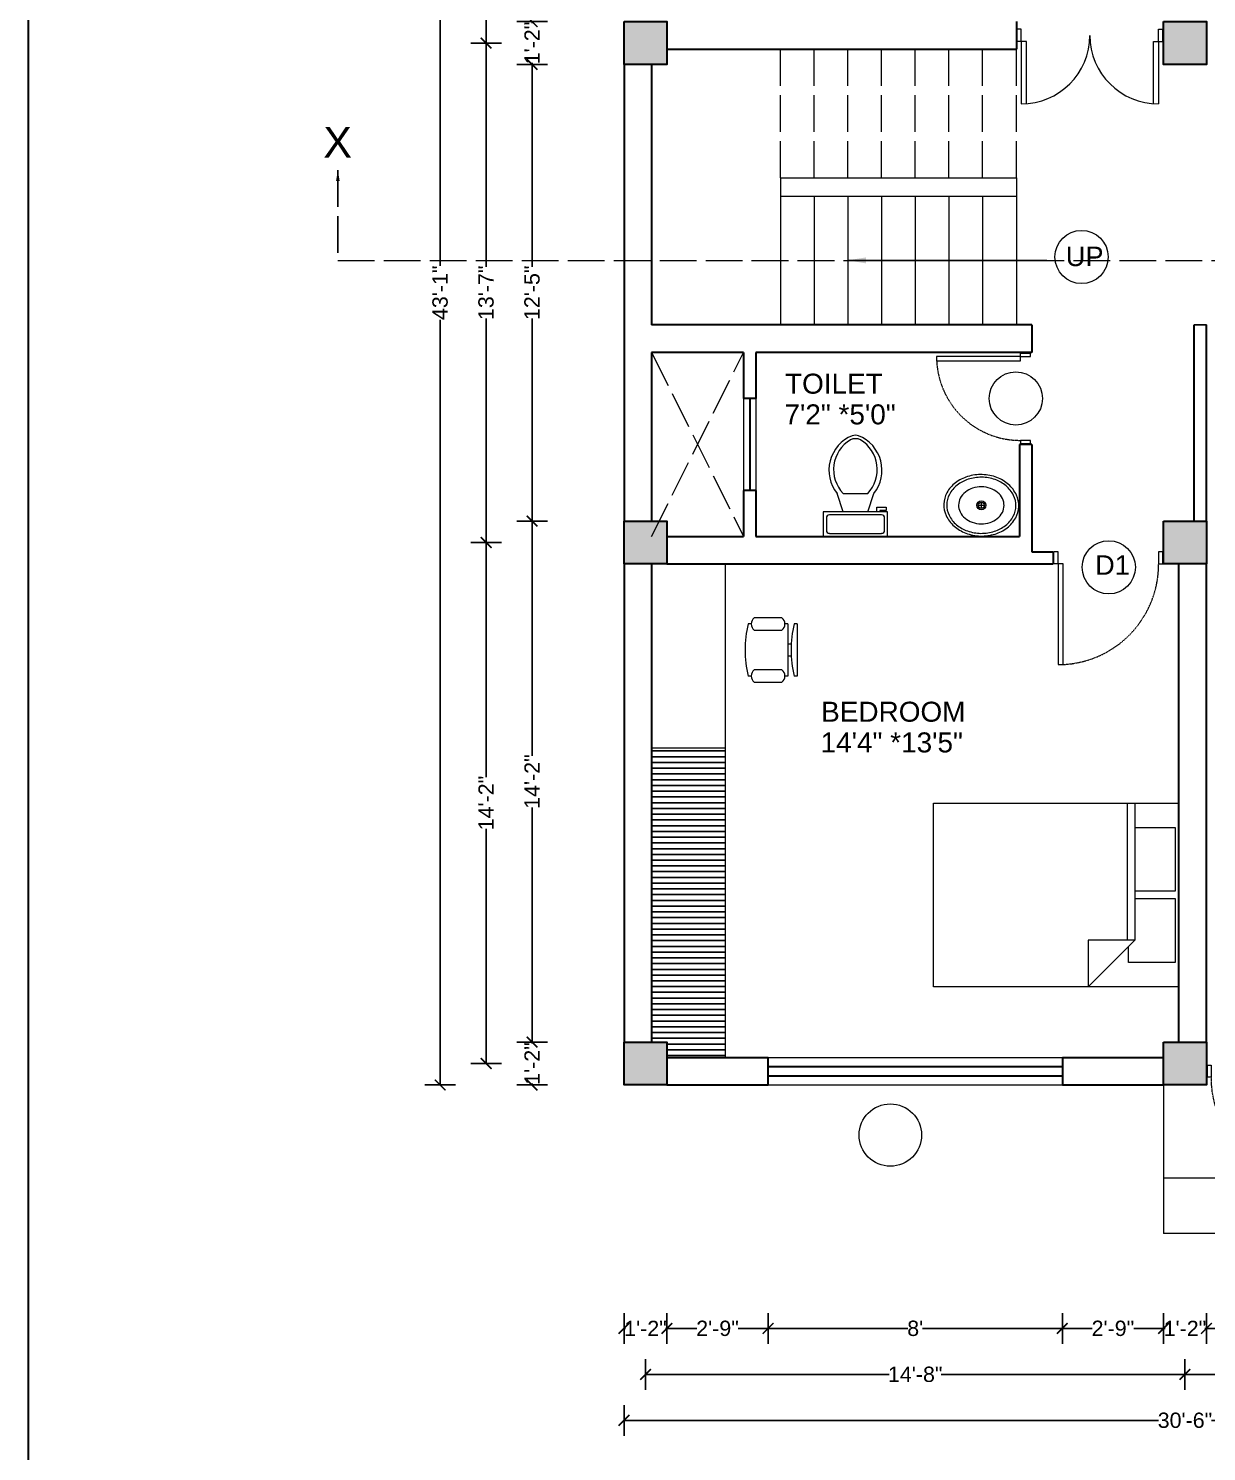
# Model space of a CAD drawing. Header units: inches. Extents: x 2970 to 17976, y 9207 to 14243.
# Drawn here: x 2970.2 to 3354.5, y 11975.7 to 12440.1 of the extents above; entities that cross this region are included whole.
import ezdxf

# ---------------------------------------------------------------- set-up
doc = ezdxf.new("R2010")
doc.units = ezdxf.units.IN
doc.header["$PDMODE"] = 34
doc.linetypes.add('ACAD_ISO02W100', pattern=[15, 12, -3])
doc.linetypes.add('HIDDEN4', pattern=[0.09375, 0.0625, -0.03125])
for name, color, linetype, lineweight in [('boundary line', 20, 'Continuous', 35), ('DIMENSION', 134, 'Continuous', 15), ('furniture', 11, 'Continuous', 13), ('hatch', 183, 'Continuous', 5), ('pillar', 40, 'Continuous', 30), ('section', 231, 'ACAD_ISO02W100', 15), ('stairs', 4, 'Continuous', 13), ('TEXT', 30, 'Continuous', 13), ('TOP', 62, 'Continuous', 9), ('wall', 60, 'Continuous', 30), ('window section', 185, 'Continuous', 30), ('window sill', 103, 'Continuous', 13)]:
    doc.layers.add(name, color=color, linetype=linetype, lineweight=lineweight)
doc.styles.get("Standard").update_dxf_attribs({"font": 'arial.ttf'})
doc.dimstyles.get("Standard").update_dxf_attribs({"dimtxt": 5, "dimasz": 3.5, "dimexe": 5, "dimexo": 3, "dimgap": 0.09, "dimtad": 0, "dimdec": 0, "dimzin": 0, "dimdsep": 46, "dimlunit": 4, "dimtxsty": 'Standard', "dimblk": 'ARCHTICK', "dimcen": 0.09, "dimadec": 0, "dimazin": 0, "dimtfac": 1, "dimtdec": 0, "dimtofl": 0, "dimtmove": 0, "dimatfit": 3, "dimfxl": 5, "dimfxlon": 1, "dimtolj": 1, "dimtzin": 0, "dimarcsym": 0})

# ---------------------------------------------------------------- blocks, each defined once
blk = doc.blocks.new('pillar')
h = blk.add_hatch(color=256)
h.dxf.hatch_style = 1
h.paths.add_polyline_path([(2623.04, 2262.43), (2637.04, 2262.43), (2637.04, 2276.43), (2623.04, 2276.43)])
blk.add_lwpolyline([(2623.04, 2276.43), (2637.04, 2276.43), (2637.04, 2262.43), (2623.04, 2262.43)], close=True)
blk = doc.blocks.new('Bed - Queen')
at = {"linetype": 'Continuous'}
for p, q in [((0, -80.00003), (0, 0)), ((0, 0), (59.99999, 0)), ((59.99999, 0), (59.99999, -80.00003)), ((7.99999, -1.2), (28.79998, -1.2)), ((7.99999, -14.4), (7.99999, -1.2)), ((28.79998, -1.2), (28.79998, -14.4)), ((31.19999, -1.2), (51.99999, -1.2)), ((31.19999, -14.4), (31.19999, -1.2)), ((51.99999, -1.2), (51.99999, -16.4)), ((0, -14.4), (44.8, -14.4)), ((44.8, -16.8), (0, -16.8)), ((59.99999, -29.6), (44.8, -14.4)), ((44.8, -14.4), (44.8, -29.6)), ((51.99999, -16.4), (46.79936, -16.4)), ((44.8, -29.6), (59.99999, -29.6)), ((59.99999, -80.00003), (0, -80.00003))]:
    blk.add_line(p, q, dxfattribs=at)
blk = doc.blocks.new('Chair - Desk')
at = {"linetype": 'Continuous'}
for p, q in [((-8.5, 0), (-8.5, -1)), ((-8.5, 0), (8.5, 0)), ((8.5, 0), (8.5, -1)), ((-8.5, -3), (-8.5, -4)), ((-8.5, -3), (8.5, -3)), ((-2, -3), (-2, -1.9355)), ((2, -1.9576), (2, -3)), ((8.5, -3), (8.5, -4)), ((-10.5, -5), (-10.5, -14)), ((-6.5, -14), (-6.5, -5)), ((6.5, -5), (6.5, -14)), ((10.5, -14), (10.5, -5)), ((-8.5, -15), (-8.5, -16)), ((8.5, -15), (8.5, -16))]:
    blk.add_line(p, q, dxfattribs=at)
for centre, radius, start, end in [((-8.5, -6.5), 2.5, 36.8699, 143.1301), ((0, 34.625), 36.625, 256.5803, 283.4197), ((8.5, -6.5), 2.5, 36.8699, 143.1301), ((-8.5, -12.5), 2.5, 216.8699, 323.1301), ((0, 19.625), 36.625, 256.5803, 283.4197), ((8.5, -12.5), 2.5, 216.8699, 323.1301)]:
    blk.add_arc(centre, radius, start, end, dxfattribs=at)
blk = doc.blocks.new('Sink - Oval top')
for p, q in [((-1, 0), (1, 0)), ((0, 1), (0, -1))]:
    blk.add_line(p, q)
at = {"linetype": 'Continuous'}
for points in [[(-12.23, 0.39, 0.117634), (-11.46, -3.36, 0.104469), (-8.88, -6.8, 0.090016), (-5.08, -9.07, 0.08192), (-0.32, -10.02, 0.08192), (4.49, -9.38, 0.090016), (8.42, -7.36, 0.104469), (11.22, -4.09, 0.117634), (12.23, -0.39, 0.117634), (11.46, 3.36, 0.104469), (8.88, 6.8, 0.090016), (5.08, 9.07, 0.08192), (0.32, 10.02, 0.08192), (-4.49, 9.38, 0.090016), (-8.42, 7.36, 0.104469), (-11.22, 4.09, 0.117634)], [(-11.29, 0.16, 0.118622), (-10.52, -3.25, 0.104678), (-8.07, -6.36, 0.089562), (-4.54, -8.37, 0.081185), (-0.13, -9.15, 0.081185), (4.3, -8.49, 0.089562), (7.89, -6.58, 0.104678), (10.42, -3.55, 0.118622), (11.29, -0.16, 0.118622), (10.52, 3.25, 0.104678), (8.07, 6.36, 0.089562), (4.54, 8.37, 0.081185), (0.13, 9.15, 0.081185), (-4.3, 8.49, 0.089562), (-7.89, 6.58, 0.104678), (-10.42, 3.55, 0.118622)], [(-7.42, 0.08, 0.118283), (-6.91, -2.17, 0.104607), (-5.29, -4.21, 0.089718), (-2.97, -5.53, 0.081436), (-0.07, -6.04, 0.081436), (2.84, -5.59, 0.089718), (5.2, -4.33, 0.104607), (6.86, -2.32, 0.118283), (7.42, -0.08, 0.118283), (6.91, 2.17, 0.104607), (5.29, 4.21, 0.089718), (2.97, 5.53, 0.081436), (0.07, 6.04, 0.081436), (-2.84, 5.59, 0.089718), (-5.2, 4.33, 0.104607), (-6.86, 2.32, 0.118283)]]:
    blk.add_lwpolyline(points, format="xyb", close=True, dxfattribs=at)
for radius in [1.5, 1]:
    blk.add_circle((0, 0), radius)
blk = doc.blocks.new('Toilet - top')
for p, q in [((9.5, -6), (9.5, -2)), ((-10, -8.5), (-8, -8.5)), ((-10, -9.5), (-10, -8.5)), ((-8, -8.5), (-8, -8)), ((-7, -8), (-7, -9.5)), ((-4, -8), (-6, -14)), ((4, -8), (6, -14)), ((-7, -9.5), (-10, -9.5)), ((4, -14), (-4, -14))]:
    blk.add_line(p, q)
blk.add_lwpolyline([(10.5, -8), (10.5, 0), (-10.5, 0), (-10.5, -8)], close=True)
for points in [[(-9.5, -2), (-9.5, -6)], [(8.5, -1), (-8.5, -1)], [(-8.5, -7), (8.5, -7)]]:
    blk.add_lwpolyline(points)
for centre, radius, start, end in [((-8.62, -1.88), 0.884, 81.8699, 188.1301), ((8.62, -1.88), 0.884, 351.8699, 98.1301), ((-8.62, -6.12), 0.884, 171.8699, 278.1301), ((8.62, -6.12), 0.884, 261.8699, 8.1301), ((3.52, -21.58), 12.17, 141.4691, 247.9714), ((4.2, -21.82), 11.33, 136.3677, 238.9468), ((-3.52, -21.58), 12.17, 292.0284, 38.5307), ((-4.2, -21.82), 11.33, 301.053, 43.6321), ((0, -27.88), 4, 245.7318, 294.2682), ((0, -29), 4, 254.8605, 285.1395)]:
    blk.add_arc(centre, radius, start, end)
blk = doc.blocks.new('A$C0CE462CD')
for p, q in [((860, 100), (860, 0)), ((860, 0), (894, 0))]:
    blk.add_line(p, q)
for points in [[(860, 100), (860, 920), (818, 920), (818, 100)], [(0, 10), (6, 10), (6, 90), (0, 90)], [(894, 10), (900, 10), (900, 90), (894, 90)]]:
    blk.add_lwpolyline(points, close=True)
for points in [[(6, 0), (40, 0), (40, 100), (6, 100)], [(6, 100), (6, 0)], [(860, 100), (894, 100), (894, 0)]]:
    blk.add_lwpolyline(points)
at = {"linetype": 'HIDDEN4'}
blk.add_arc((859, 102), 819, 92.8508, 180.1309, dxfattribs=at)
blk = doc.blocks.new('main door')
for p, q in [((3746.32, 1966.09), (3744.97, 1966.09)), ((3746.32, 1962.09), (3746.32, 1966.09)), ((3791.12, 1962.09), (3791.12, 1966.09)), ((3791.12, 1966.09), (3792.48, 1966.09))]:
    blk.add_line(p, q)
for points in [[(3744.97, 1965.69), (3744.72, 1965.69), (3744.72, 1962.49), (3744.97, 1962.49)], [(3792.48, 1965.69), (3792.72, 1965.69), (3792.72, 1962.49), (3792.48, 1962.49)]]:
    blk.add_lwpolyline(points, close=True)
for points in [[(3746.32, 1962.09), (3744.97, 1962.09), (3744.97, 1966.09)], [(3791.12, 1962.09), (3792.48, 1962.09), (3792.48, 1966.09)], [(3747.99, 1941.75), (3747.99, 1962.09), (3746.32, 1962.09), (3746.32, 1941.69)], [(3789.46, 1941.75), (3789.46, 1962.09), (3791.12, 1962.09), (3791.12, 1941.69)]]:
    blk.add_lwpolyline(points)
for centre, start, end in [((3746.32, 1964.09), 270, 360), ((3791.12, 1964.09), 180, 270)]:
    blk.add_arc(centre, 22.4, start, end)
blk = doc.blocks.new('_ArchTick')
at = {"color": 0, "linetype": 'ByBlock', "const_width": 0.15}
blk.add_lwpolyline([(-0.5, -0.5), (0.5, 0.5)], dxfattribs=at)
blk = doc.blocks.new('*D62')
at = {"layer": 'Defpoints', "color": 0, "transparency": 16777216}
for p in [(2578.8, 4782), (2548.8, 4768), (2578.8, 4768)]:
    blk.add_point(p, dxfattribs=at)
at = {"layer": 'DIMENSION', "color": 0, "lineweight": -2, "transparency": 16777216}
for p, q in [((2553.8, 4782), (2543.8, 4782)), ((2548.8, 4782), (2548.8, 4781.5)), ((2553.8, 4768), (2543.8, 4768)), ((2548.8, 4768), (2548.8, 4768.5))]:
    blk.add_line(p, q, dxfattribs=at)
at = {"layer": 'DIMENSION', "color": 0, "lineweight": -2, "transparency": 16777216, "xscale": 3.5, "yscale": 3.5, "zscale": 3.5}
for p, rotation in [((2548.8, 4782), 90), ((2548.8, 4768), 270)]:
    blk.add_blockref('_ArchTick', p, dxfattribs=dict(at, rotation=rotation))
at = {"layer": 'DIMENSION', "color": 0, "transparency": 16777216, "insert": (2548.8, 4775), "char_height": 5, "attachment_point": 5, "rotation": 90}
blk.add_mtext('\\A1;1\'-2"', dxfattribs=at)
blk = doc.blocks.new('*D63')
at = {"layer": 'Defpoints', "color": 0, "transparency": 16777216}
for p in [(2578.8, 4768), (2548.8, 4619), (2578.8, 4619)]:
    blk.add_point(p, dxfattribs=at)
at = {"layer": 'DIMENSION', "color": 0, "lineweight": -2, "transparency": 16777216}
for p, q in [((2553.8, 4768), (2543.8, 4768)), ((2548.8, 4768), (2548.8, 4701.94)), ((2548.8, 4619), (2548.8, 4685.06)), ((2553.8, 4619), (2543.8, 4619))]:
    blk.add_line(p, q, dxfattribs=at)
at = {"layer": 'DIMENSION', "color": 0, "lineweight": -2, "transparency": 16777216, "xscale": 3.5, "yscale": 3.5, "zscale": 3.5}
for p, rotation in [((2548.8, 4768), 90), ((2548.8, 4619), 270)]:
    blk.add_blockref('_ArchTick', p, dxfattribs=dict(at, rotation=rotation))
at = {"layer": 'DIMENSION', "color": 0, "transparency": 16777216, "insert": (2548.8, 4693.5), "char_height": 5, "attachment_point": 5, "rotation": 90}
blk.add_mtext('\\A1;12\'-5"', dxfattribs=at)
blk = doc.blocks.new('*D64')
at = {"layer": 'Defpoints', "color": 0, "transparency": 16777216}
for p in [(2578.8, 4619), (2548.8, 4449), (2578.8, 4449)]:
    blk.add_point(p, dxfattribs=at)
at = {"layer": 'DIMENSION', "color": 0, "lineweight": -2, "transparency": 16777216}
for p, q in [((2553.8, 4619), (2543.8, 4619)), ((2548.8, 4619), (2548.8, 4542.44)), ((2548.8, 4449), (2548.8, 4525.56)), ((2553.8, 4449), (2543.8, 4449))]:
    blk.add_line(p, q, dxfattribs=at)
at = {"layer": 'DIMENSION', "color": 0, "lineweight": -2, "transparency": 16777216, "xscale": 3.5, "yscale": 3.5, "zscale": 3.5}
for p, rotation in [((2548.8, 4619), 90), ((2548.8, 4449), 270)]:
    blk.add_blockref('_ArchTick', p, dxfattribs=dict(at, rotation=rotation))
at = {"layer": 'DIMENSION', "color": 0, "transparency": 16777216, "insert": (2548.8, 4534), "char_height": 5, "attachment_point": 5, "rotation": 90}
blk.add_mtext('\\A1;14\'-2"', dxfattribs=at)
blk = doc.blocks.new('*D65')
at = {"layer": 'Defpoints', "color": 0, "transparency": 16777216}
for p in [(2578.8, 4449), (2548.8, 4435), (2578.8, 4435)]:
    blk.add_point(p, dxfattribs=at)
at = {"layer": 'DIMENSION', "color": 0, "lineweight": -2, "transparency": 16777216}
for p, q in [((2553.8, 4449), (2543.8, 4449)), ((2548.8, 4449), (2548.8, 4448.5)), ((2553.8, 4435), (2543.8, 4435)), ((2548.8, 4435), (2548.8, 4435.5))]:
    blk.add_line(p, q, dxfattribs=at)
at = {"layer": 'DIMENSION', "color": 0, "lineweight": -2, "transparency": 16777216, "xscale": 3.5, "yscale": 3.5, "zscale": 3.5}
for p, rotation in [((2548.8, 4449), 90), ((2548.8, 4435), 270)]:
    blk.add_blockref('_ArchTick', p, dxfattribs=dict(at, rotation=rotation))
at = {"layer": 'DIMENSION', "color": 0, "transparency": 16777216, "insert": (2548.8, 4442), "char_height": 5, "attachment_point": 5, "rotation": 90}
blk.add_mtext('\\A1;1\'-2"', dxfattribs=at)
blk = doc.blocks.new('*D208')
at = {"layer": 'Defpoints', "color": 0, "transparency": 16777216}
for p in [(2578.8, 4405), (2592.8, 4405), (2592.8, 4355.56)]:
    blk.add_point(p, dxfattribs=at)
at = {"layer": 'DIMENSION', "color": 0, "lineweight": -2, "transparency": 16777216}
for p, q in [((2578.8, 4360.56), (2578.8, 4350.56)), ((2592.8, 4360.56), (2592.8, 4350.56)), ((2578.8, 4355.56), (2579.3, 4355.56)), ((2592.8, 4355.56), (2592.3, 4355.56))]:
    blk.add_line(p, q, dxfattribs=at)
at = {"layer": 'DIMENSION', "color": 0, "lineweight": -2, "transparency": 16777216, "xscale": 3.5, "yscale": 3.5, "zscale": 3.5, "rotation": 180}
blk.add_blockref('_ArchTick', (2578.8, 4355.56), dxfattribs=at)
at = {"layer": 'DIMENSION', "color": 0, "lineweight": -2, "transparency": 16777216, "xscale": 3.5, "yscale": 3.5, "zscale": 3.5}
blk.add_blockref('_ArchTick', (2592.8, 4355.56), dxfattribs=at)
at = {"layer": 'DIMENSION', "color": 0, "transparency": 16777216, "insert": (2585.8, 4355.56), "char_height": 5, "attachment_point": 5}
blk.add_mtext('\\A1;1\'-2"', dxfattribs=at)
blk = doc.blocks.new('*D209')
at = {"layer": 'Defpoints', "color": 0, "transparency": 16777216}
for p in [(2592.8, 4405), (2625.8, 4405), (2625.8, 4355.56)]:
    blk.add_point(p, dxfattribs=at)
at = {"layer": 'DIMENSION', "color": 0, "lineweight": -2, "transparency": 16777216}
for p, q in [((2592.8, 4360.56), (2592.8, 4350.56)), ((2625.8, 4360.56), (2625.8, 4350.56)), ((2592.8, 4355.56), (2602.52, 4355.56)), ((2625.8, 4355.56), (2616.07, 4355.56))]:
    blk.add_line(p, q, dxfattribs=at)
at = {"layer": 'DIMENSION', "color": 0, "lineweight": -2, "transparency": 16777216, "xscale": 3.5, "yscale": 3.5, "zscale": 3.5, "rotation": 180}
blk.add_blockref('_ArchTick', (2592.8, 4355.56), dxfattribs=at)
at = {"layer": 'DIMENSION', "color": 0, "lineweight": -2, "transparency": 16777216, "xscale": 3.5, "yscale": 3.5, "zscale": 3.5}
blk.add_blockref('_ArchTick', (2625.8, 4355.56), dxfattribs=at)
at = {"layer": 'DIMENSION', "color": 0, "transparency": 16777216, "insert": (2609.3, 4355.56), "char_height": 5, "attachment_point": 5}
blk.add_mtext('\\A1;2\'-9"', dxfattribs=at)
blk = doc.blocks.new('*D210')
at = {"layer": 'Defpoints', "color": 0, "transparency": 16777216}
for p in [(2625.8, 4405), (2721.8, 4405), (2721.8, 4355.56)]:
    blk.add_point(p, dxfattribs=at)
at = {"layer": 'DIMENSION', "color": 0, "lineweight": -2, "transparency": 16777216}
for p, q in [((2625.8, 4360.56), (2625.8, 4350.56)), ((2721.8, 4360.56), (2721.8, 4350.56)), ((2625.8, 4355.56), (2671.4, 4355.56)), ((2721.8, 4355.56), (2676.19, 4355.56))]:
    blk.add_line(p, q, dxfattribs=at)
at = {"layer": 'DIMENSION', "color": 0, "lineweight": -2, "transparency": 16777216, "xscale": 3.5, "yscale": 3.5, "zscale": 3.5, "rotation": 180}
blk.add_blockref('_ArchTick', (2625.8, 4355.56), dxfattribs=at)
at = {"layer": 'DIMENSION', "color": 0, "lineweight": -2, "transparency": 16777216, "xscale": 3.5, "yscale": 3.5, "zscale": 3.5}
blk.add_blockref('_ArchTick', (2721.8, 4355.56), dxfattribs=at)
at = {"layer": 'DIMENSION', "color": 0, "transparency": 16777216, "insert": (2673.8, 4355.56), "char_height": 5, "attachment_point": 5}
blk.add_mtext("\\A1;8'", dxfattribs=at)
blk = doc.blocks.new('*D211')
at = {"layer": 'Defpoints', "color": 0, "transparency": 16777216}
for p in [(2721.8, 4405), (2754.8, 4405), (2754.8, 4355.56)]:
    blk.add_point(p, dxfattribs=at)
at = {"layer": 'DIMENSION', "color": 0, "lineweight": -2, "transparency": 16777216}
for p, q in [((2721.8, 4360.56), (2721.8, 4350.56)), ((2754.8, 4360.56), (2754.8, 4350.56)), ((2721.8, 4355.56), (2731.52, 4355.56)), ((2754.8, 4355.56), (2745.07, 4355.56))]:
    blk.add_line(p, q, dxfattribs=at)
at = {"layer": 'DIMENSION', "color": 0, "lineweight": -2, "transparency": 16777216, "xscale": 3.5, "yscale": 3.5, "zscale": 3.5, "rotation": 180}
blk.add_blockref('_ArchTick', (2721.8, 4355.56), dxfattribs=at)
at = {"layer": 'DIMENSION', "color": 0, "lineweight": -2, "transparency": 16777216, "xscale": 3.5, "yscale": 3.5, "zscale": 3.5}
blk.add_blockref('_ArchTick', (2754.8, 4355.56), dxfattribs=at)
at = {"layer": 'DIMENSION', "color": 0, "transparency": 16777216, "insert": (2738.3, 4355.56), "char_height": 5, "attachment_point": 5}
blk.add_mtext('\\A1;2\'-9"', dxfattribs=at)
blk = doc.blocks.new('*D212')
at = {"layer": 'Defpoints', "color": 0, "transparency": 16777216}
for p in [(2754.8, 4405), (2768.8, 4405), (2768.8, 4355.56)]:
    blk.add_point(p, dxfattribs=at)
at = {"layer": 'DIMENSION', "color": 0, "lineweight": -2, "transparency": 16777216}
for p, q in [((2754.8, 4360.56), (2754.8, 4350.56)), ((2768.8, 4360.56), (2768.8, 4350.56)), ((2754.8, 4355.56), (2755.3, 4355.56)), ((2768.8, 4355.56), (2768.3, 4355.56))]:
    blk.add_line(p, q, dxfattribs=at)
at = {"layer": 'DIMENSION', "color": 0, "lineweight": -2, "transparency": 16777216, "xscale": 3.5, "yscale": 3.5, "zscale": 3.5, "rotation": 180}
blk.add_blockref('_ArchTick', (2754.8, 4355.56), dxfattribs=at)
at = {"layer": 'DIMENSION', "color": 0, "lineweight": -2, "transparency": 16777216, "xscale": 3.5, "yscale": 3.5, "zscale": 3.5}
blk.add_blockref('_ArchTick', (2768.8, 4355.56), dxfattribs=at)
at = {"layer": 'DIMENSION', "color": 0, "transparency": 16777216, "insert": (2761.8, 4355.56), "char_height": 5, "attachment_point": 5}
blk.add_mtext('\\A1;1\'-2"', dxfattribs=at)
blk = doc.blocks.new('*D213')
at = {"layer": 'Defpoints', "color": 0, "transparency": 16777216}
for p in [(2768.8, 4405), (2804.8, 4405), (2804.8, 4355.56)]:
    blk.add_point(p, dxfattribs=at)
at = {"layer": 'DIMENSION', "color": 0, "lineweight": -2, "transparency": 16777216}
for p, q in [((2768.8, 4360.56), (2768.8, 4350.56)), ((2804.8, 4360.56), (2804.8, 4350.56)), ((2768.8, 4355.56), (2784.41, 4355.56)), ((2804.8, 4355.56), (2789.19, 4355.56))]:
    blk.add_line(p, q, dxfattribs=at)
at = {"layer": 'DIMENSION', "color": 0, "lineweight": -2, "transparency": 16777216, "xscale": 3.5, "yscale": 3.5, "zscale": 3.5, "rotation": 180}
blk.add_blockref('_ArchTick', (2768.8, 4355.56), dxfattribs=at)
at = {"layer": 'DIMENSION', "color": 0, "lineweight": -2, "transparency": 16777216, "xscale": 3.5, "yscale": 3.5, "zscale": 3.5}
blk.add_blockref('_ArchTick', (2804.8, 4355.56), dxfattribs=at)
at = {"layer": 'DIMENSION', "color": 0, "transparency": 16777216, "insert": (2786.8, 4355.56), "char_height": 5, "attachment_point": 5}
blk.add_mtext("\\A1;3'", dxfattribs=at)
blk = doc.blocks.new('*D216')
at = {"layer": 'Defpoints', "color": 0, "transparency": 16777216}
for p in [(2585.8, 4420), (2761.8, 4420), (2761.8, 4340.56)]:
    blk.add_point(p, dxfattribs=at)
at = {"layer": 'DIMENSION', "color": 0, "lineweight": -2, "transparency": 16777216}
for p, q in [((2585.8, 4345.56), (2585.8, 4335.56)), ((2761.8, 4345.56), (2761.8, 4335.56)), ((2585.8, 4340.56), (2665.35, 4340.56)), ((2761.8, 4340.56), (2682.24, 4340.56))]:
    blk.add_line(p, q, dxfattribs=at)
at = {"layer": 'DIMENSION', "color": 0, "lineweight": -2, "transparency": 16777216, "xscale": 3.5, "yscale": 3.5, "zscale": 3.5, "rotation": 180}
blk.add_blockref('_ArchTick', (2585.8, 4340.56), dxfattribs=at)
at = {"layer": 'DIMENSION', "color": 0, "lineweight": -2, "transparency": 16777216, "xscale": 3.5, "yscale": 3.5, "zscale": 3.5}
blk.add_blockref('_ArchTick', (2761.8, 4340.56), dxfattribs=at)
at = {"layer": 'DIMENSION', "color": 0, "transparency": 16777216, "insert": (2673.8, 4340.56), "char_height": 5, "attachment_point": 5}
blk.add_mtext('\\A1;14\'-8"', dxfattribs=at)
blk = doc.blocks.new('*D217')
at = {"layer": 'Defpoints', "color": 0, "transparency": 16777216}
for p in [(2761.8, 4420), (2937.8, 4420), (2937.8, 4340.56)]:
    blk.add_point(p, dxfattribs=at)
at = {"layer": 'DIMENSION', "color": 0, "lineweight": -2, "transparency": 16777216}
for p, q in [((2761.8, 4345.56), (2761.8, 4335.56)), ((2937.8, 4345.56), (2937.8, 4335.56)), ((2761.8, 4340.56), (2841.35, 4340.56)), ((2937.8, 4340.56), (2858.24, 4340.56))]:
    blk.add_line(p, q, dxfattribs=at)
at = {"layer": 'DIMENSION', "color": 0, "lineweight": -2, "transparency": 16777216, "xscale": 3.5, "yscale": 3.5, "zscale": 3.5, "rotation": 180}
blk.add_blockref('_ArchTick', (2761.8, 4340.56), dxfattribs=at)
at = {"layer": 'DIMENSION', "color": 0, "lineweight": -2, "transparency": 16777216, "xscale": 3.5, "yscale": 3.5, "zscale": 3.5}
blk.add_blockref('_ArchTick', (2937.8, 4340.56), dxfattribs=at)
at = {"layer": 'DIMENSION', "color": 0, "transparency": 16777216, "insert": (2849.8, 4340.56), "char_height": 5, "attachment_point": 5}
blk.add_mtext('\\A1;14\'-8"', dxfattribs=at)
blk = doc.blocks.new('*D71')
at = {"layer": 'Defpoints', "color": 0, "transparency": 16777216}
for p in [(2578.8, 4945), (2533.8, 4775), (2578.8, 4775)]:
    blk.add_point(p, dxfattribs=at)
at = {"layer": 'DIMENSION', "color": 0, "lineweight": -2, "transparency": 16777216}
for p, q in [((2538.8, 4945), (2528.8, 4945)), ((2533.8, 4945), (2533.8, 4868.44)), ((2533.8, 4775), (2533.8, 4851.56)), ((2538.8, 4775), (2528.8, 4775))]:
    blk.add_line(p, q, dxfattribs=at)
at = {"layer": 'DIMENSION', "color": 0, "lineweight": -2, "transparency": 16777216, "xscale": 3.5, "yscale": 3.5, "zscale": 3.5}
for p, rotation in [((2533.8, 4945), 90), ((2533.8, 4775), 270)]:
    blk.add_blockref('_ArchTick', p, dxfattribs=dict(at, rotation=rotation))
at = {"layer": 'DIMENSION', "color": 0, "transparency": 16777216, "insert": (2533.8, 4860), "char_height": 5, "attachment_point": 5, "rotation": 90}
blk.add_mtext('\\A1;14\'-2"', dxfattribs=at)
blk = doc.blocks.new('*D72')
at = {"layer": 'Defpoints', "color": 0, "transparency": 16777216}
for p in [(2578.8, 4775), (2533.8, 4612), (2578.8, 4612)]:
    blk.add_point(p, dxfattribs=at)
at = {"layer": 'DIMENSION', "color": 0, "lineweight": -2, "transparency": 16777216}
for p, q in [((2538.8, 4775), (2528.8, 4775)), ((2533.8, 4775), (2533.8, 4701.94)), ((2533.8, 4612), (2533.8, 4685.06)), ((2538.8, 4612), (2528.8, 4612))]:
    blk.add_line(p, q, dxfattribs=at)
at = {"layer": 'DIMENSION', "color": 0, "lineweight": -2, "transparency": 16777216, "xscale": 3.5, "yscale": 3.5, "zscale": 3.5}
for p, rotation in [((2533.8, 4775), 90), ((2533.8, 4612), 270)]:
    blk.add_blockref('_ArchTick', p, dxfattribs=dict(at, rotation=rotation))
at = {"layer": 'DIMENSION', "color": 0, "transparency": 16777216, "insert": (2533.8, 4693.5), "char_height": 5, "attachment_point": 5, "rotation": 90}
blk.add_mtext('\\A1;13\'-7"', dxfattribs=at)
blk = doc.blocks.new('*D73')
at = {"layer": 'Defpoints', "color": 0, "transparency": 16777216}
for p in [(2578.8, 4612), (2533.8, 4442), (2578.8, 4442)]:
    blk.add_point(p, dxfattribs=at)
at = {"layer": 'DIMENSION', "color": 0, "lineweight": -2, "transparency": 16777216}
for p, q in [((2538.8, 4612), (2528.8, 4612)), ((2533.8, 4612), (2533.8, 4535.44)), ((2533.8, 4442), (2533.8, 4518.56)), ((2538.8, 4442), (2528.8, 4442))]:
    blk.add_line(p, q, dxfattribs=at)
at = {"layer": 'DIMENSION', "color": 0, "lineweight": -2, "transparency": 16777216, "xscale": 3.5, "yscale": 3.5, "zscale": 3.5}
for p, rotation in [((2533.8, 4612), 90), ((2533.8, 4442), 270)]:
    blk.add_blockref('_ArchTick', p, dxfattribs=dict(at, rotation=rotation))
at = {"layer": 'DIMENSION', "color": 0, "transparency": 16777216, "insert": (2533.8, 4527), "char_height": 5, "attachment_point": 5, "rotation": 90}
blk.add_mtext('\\A1;14\'-2"', dxfattribs=at)
blk = doc.blocks.new('*D74')
at = {"layer": 'Defpoints', "color": 0, "transparency": 16777216}
for p in [(2578.8, 4435), (2944.8, 4435), (2944.8, 4325.56)]:
    blk.add_point(p, dxfattribs=at)
at = {"layer": 'DIMENSION', "color": 0, "lineweight": -2, "transparency": 16777216}
for p, q in [((2578.8, 4330.56), (2578.8, 4320.56)), ((2944.8, 4330.56), (2944.8, 4320.56)), ((2578.8, 4325.56), (2753.12, 4325.56)), ((2944.8, 4325.56), (2770.47, 4325.56))]:
    blk.add_line(p, q, dxfattribs=at)
at = {"layer": 'DIMENSION', "color": 0, "lineweight": -2, "transparency": 16777216, "xscale": 3.5, "yscale": 3.5, "zscale": 3.5, "rotation": 180}
blk.add_blockref('_ArchTick', (2578.8, 4325.56), dxfattribs=at)
at = {"layer": 'DIMENSION', "color": 0, "lineweight": -2, "transparency": 16777216, "xscale": 3.5, "yscale": 3.5, "zscale": 3.5}
blk.add_blockref('_ArchTick', (2944.8, 4325.56), dxfattribs=at)
at = {"layer": 'DIMENSION', "color": 0, "transparency": 16777216, "insert": (2761.8, 4325.56), "char_height": 5, "attachment_point": 5}
blk.add_mtext('\\A1;30\'-6"', dxfattribs=at)
blk = doc.blocks.new('*D75')
at = {"layer": 'Defpoints', "color": 0, "transparency": 16777216}
for p in [(2578.8, 4952), (2518.8, 4435), (2578.8, 4435)]:
    blk.add_point(p, dxfattribs=at)
at = {"layer": 'DIMENSION', "color": 0, "lineweight": -2, "transparency": 16777216}
for p, q in [((2523.8, 4952), (2513.8, 4952)), ((2518.8, 4952), (2518.8, 4702.28)), ((2518.8, 4435), (2518.8, 4684.72)), ((2523.8, 4435), (2513.8, 4435))]:
    blk.add_line(p, q, dxfattribs=at)
at = {"layer": 'DIMENSION', "color": 0, "lineweight": -2, "transparency": 16777216, "xscale": 3.5, "yscale": 3.5, "zscale": 3.5}
for p, rotation in [((2518.8, 4952), 90), ((2518.8, 4435), 270)]:
    blk.add_blockref('_ArchTick', p, dxfattribs=dict(at, rotation=rotation))
at = {"layer": 'DIMENSION', "color": 0, "transparency": 16777216, "insert": (2518.8, 4693.5), "char_height": 5, "attachment_point": 5, "rotation": 90}
blk.add_mtext('\\A1;43\'-1"', dxfattribs=at)
blk = doc.blocks.new('ground plan')
at = {"transparency": 33554495}
h = blk.add_hatch(dxfattribs=at)
h.set_pattern_fill('ANSI31', color=256, scale=15, angle=135)
h.set_pattern_definition([(180, (-44.2478, 2675.5697), (-1e-16, -1.875), [])])
h.paths.add_polyline_path([(2587.8, 4449), (2592.8, 4449), (2592.8, 4444), (2611.8, 4444), (2611.8, 4545), (2587.8, 4545)])
for p, q in [((2768.8, 4683), (2764.8, 4683)), ((2718.8, 4605), (2718.8, 4609))]:
    blk.add_line(p, q)
at = {"layer": 'furniture'}
for p, q in [((2611.8, 4605), (2611.8, 4444)), ((2587.8, 4545), (2611.8, 4545))]:
    blk.add_line(p, q, dxfattribs=at)
at = {"layer": 'hatch', "linetype": 'ACAD_ISO02W100'}
for p, q in [((2587.8, 4674), (2617.8, 4614)), ((2587.8, 4614), (2617.8, 4674))]:
    blk.add_line(p, q, dxfattribs=at)
at = {"layer": 'section'}
blk.add_line((2485.44, 4704.07), (3029.68, 4704.07), dxfattribs=at)
at = {"layer": 'stairs', "linetype": 'ACAD_ISO02W100'}
for p, q in [((2629.8, 4731), (2629.8, 4773)), ((2640.8, 4731), (2640.8, 4773)), ((2651.8, 4731), (2651.8, 4773)), ((2662.8, 4731), (2662.8, 4773)), ((2673.8, 4731), (2673.8, 4773)), ((2684.8, 4731), (2684.8, 4773)), ((2695.8, 4731), (2695.8, 4773)), ((2706.8, 4731), (2706.8, 4773))]:
    blk.add_line(p, q, dxfattribs=at)
at = {"layer": 'stairs'}
for p, q in [((2629.8, 4731), (2629.8, 4725)), ((2629.8, 4731), (2706.8, 4731)), ((2706.8, 4731), (2706.8, 4725)), ((2629.8, 4725), (2706.8, 4725)), ((2629.8, 4725), (2629.8, 4683)), ((2640.8, 4725), (2640.8, 4683)), ((2651.8, 4725), (2651.8, 4683)), ((2662.8, 4725), (2662.8, 4683)), ((2673.8, 4725), (2673.8, 4683)), ((2684.8, 4725), (2684.8, 4683)), ((2695.8, 4725), (2695.8, 4683)), ((2706.8, 4725), (2706.8, 4683)), ((2754.8, 4435), (2754.8, 4386.56)), ((2829.47, 4404.56), (2754.8, 4404.56)), ((2829.47, 4386.56), (2754.8, 4386.56))]:
    blk.add_line(p, q, dxfattribs=at)
at = {"layer": 'TEXT'}
for centre, radius in [((2728.06, 4705.18), 8.68), ((2706.62, 4659.03), 8.68), ((2736.94, 4603.92), 8.68), ((2665.67, 4418.65), 10.18)]:
    blk.add_circle(centre, radius, dxfattribs=at)
at = {"layer": 'wall'}
for p, q in [((2706.8, 4782), (2706.8, 4773)), ((2592.8, 4773), (2706.8, 4773)), ((2578.8, 4768), (2578.8, 4619)), ((2587.8, 4768), (2587.8, 4683)), ((2711.8, 4683), (2587.8, 4683)), ((2711.8, 4683), (2711.8, 4674)), ((2764.8, 4619), (2764.8, 4683)), ((2768.8, 4619), (2768.8, 4683)), ((2587.8, 4674), (2587.8, 4619)), ((2617.8, 4674), (2587.8, 4674)), ((2617.8, 4674), (2617.8, 4659)), ((2621.8, 4674), (2621.8, 4659)), ((2711.8, 4674), (2621.8, 4674)), ((2621.8, 4659), (2617.8, 4659)), ((2707.8, 4644), (2707.8, 4614)), ((2711.8, 4644), (2707.8, 4644)), ((2711.8, 4644), (2711.8, 4609)), ((2617.8, 4629), (2617.8, 4614)), ((2621.8, 4629), (2617.8, 4629)), ((2621.8, 4629), (2621.8, 4614)), ((2578.8, 4605), (2578.8, 4619)), ((2592.8, 4614), (2617.8, 4614)), ((2621.8, 4614), (2707.8, 4614)), ((2711.8, 4609), (2718.8, 4609)), ((2578.8, 4605), (2578.8, 4449)), ((2587.8, 4605), (2587.8, 4449)), ((2592.8, 4605), (2718.8, 4605)), ((2759.8, 4449), (2759.8, 4605)), ((2768.8, 4449), (2768.8, 4605)), ((2592.8, 4444), (2625.8, 4444)), ((2625.8, 4435), (2625.8, 4444)), ((2721.8, 4444), (2754.8, 4444)), ((2721.8, 4444), (2721.8, 4435)), ((2592.8, 4435), (2625.8, 4435)), ((2721.8, 4435), (2754.8, 4435))]:
    blk.add_line(p, q, dxfattribs=at)
at = {"layer": 'window section'}
for p, q in [((2619.8, 4659), (2619.8, 4629)), ((2625.8, 4441), (2721.8, 4441)), ((2625.8, 4438), (2721.8, 4438))]:
    blk.add_line(p, q, dxfattribs=at)
at = {"layer": 'window sill'}
for p, q in [((2617.8, 4659), (2617.8, 4629)), ((2621.8, 4659), (2621.8, 4629)), ((2625.8, 4444), (2721.8, 4444)), ((2625.8, 4435), (2721.8, 4435))]:
    blk.add_line(p, q, dxfattribs=at)
at = {"layer": 'furniture'}
for name, p in [('main door', (-1037.93, 2813.41)), ('Sink - Oval top', (2695.36, 4624.15))]:
    blk.add_blockref(name, p, dxfattribs=at)
for p, xscale, yscale, zscale, rotation in [((2711.46, 4644), 0.0333333333333333, 0.0333333333333333, 0.0333333333333333, 89.99999999903835), ((2754.8, 4609), 0.04000000000000026, 0.04000000000000026, 0.04000000000000026, 179.9999999999998), ((2768.8, 4441.5), -0.04000000000000026, 0.04000000000000026, 0.04000000000000026, 180)]:
    blk.add_blockref('A$C0CE462CD', p, dxfattribs=dict(at, xscale=xscale, yscale=yscale, zscale=zscale, rotation=rotation))
for name, p, rotation in [('Toilet - top', (2654.3, 4614), 180), ('Chair - Desk', (2635.29, 4576.94), 270), ('Bed - Queen', (2759.8, 4527), 270)]:
    blk.add_blockref(name, p, dxfattribs=dict(at, rotation=rotation))
at = {"layer": 'pillar'}
for p in [(-44.25, 2505.57), (131.75, 2505.57), (-44.25, 2342.57), (131.75, 2342.57), (-44.25, 2172.57), (131.75, 2172.57)]:
    blk.add_blockref('pillar', p, dxfattribs=at)
at = {"layer": 'section', "insert": (2480.71, 4747.62), "char_height": 9.99, "attachment_point": 1}
blk.add_mtext_dynamic_manual_height_columns('X', width=12.7142, gutter_width=10.4, heights=[7.5], dxfattribs=at)
at = {"layer": 'TEXT', "attachment_point": 1}
for s, width, gutter_width, heights, insert, char_height in [('UP', 8.081, 6.61, [4.76], (2722.92, 4708.55), 6.348), ('TOILET', 54.2598, 20.39, [0], (2631.32, 4667.1), 6.523), ('7\'2" *5\'0"', 54.2598, 20.39, [0], (2631.14, 4657.08), 6.523), ('D1', 8.081, 6.61, [4.76], (2732.48, 4607.83), 6.348), ('BEDROOM', 54.2598, 20.39, [0], (2643.11, 4560.06), 6.523), ('14\'4" *13\'5"', 54.2598, 20.39, [0], (2642.93, 4550.04), 6.5234)]:
    blk.add_mtext_dynamic_manual_height_columns(s, width=width, gutter_width=gutter_width, heights=heights, dxfattribs=dict(at, insert=insert, char_height=char_height))
at = {"layer": 'DIMENSION'}
for p1, p2, distance, picture, middle in [((2578.8, 4952), (2578.8, 4435), -60, '*D75', (2518.8, 4693.5)), ((2578.8, 4945), (2578.8, 4775), -45, '*D71', (2533.8, 4860)), ((2578.8, 4435), (2944.8, 4435), -109.44, '*D74', (2761.8, 4325.56)), ((2585.8, 4420), (2761.8, 4420), -79.44, '*D216', (2673.8, 4340.56)), ((2578.8, 4405), (2592.8, 4405), -49.44, '*D208', (2585.8, 4355.56))]:
    dim = blk.add_aligned_dim(p1=p1, p2=p2, distance=distance, dimstyle='Standard', dxfattribs=at)
    dim.commit()
    dim.dimension.update_dxf_attribs({"geometry": picture, "text_midpoint": middle})
for base, p1, p2, angle, picture, middle in [((2548.8, 4768), (2578.8, 4782), (2578.8, 4768), 90, '*D62', (2548.8, 4775)), ((2533.8, 4612), (2578.8, 4775), (2578.8, 4612), 90, '*D72', (2533.8, 4693.5)), ((2548.8, 4619), (2578.8, 4768), (2578.8, 4619), 90, '*D63', (2548.8, 4693.5)), ((2548.8, 4449), (2578.8, 4619), (2578.8, 4449), 90, '*D64', (2548.8, 4534)), ((2533.8, 4442), (2578.8, 4612), (2578.8, 4442), 90, '*D73', (2533.8, 4527)), ((2548.8, 4435), (2578.8, 4449), (2578.8, 4435), 90, '*D65', (2548.8, 4442)), ((2937.8, 4340.56), (2761.8, 4420), (2937.8, 4420), 180, '*D217', (2849.8, 4340.56)), ((2625.8, 4355.56), (2592.8, 4405), (2625.8, 4405), 180, '*D209', (2609.3, 4355.56)), ((2721.8, 4355.56), (2625.8, 4405), (2721.8, 4405), 180, '*D210', (2673.8, 4355.56)), ((2754.8, 4355.56), (2721.8, 4405), (2754.8, 4405), 180, '*D211', (2738.3, 4355.56)), ((2768.8, 4355.56), (2754.8, 4405), (2768.8, 4405), 180, '*D212', (2761.8, 4355.56)), ((2804.8, 4355.56), (2768.8, 4405), (2804.8, 4405), 180, '*D213', (2786.8, 4355.56))]:
    dim = blk.add_linear_dim(base=base, p1=p1, p2=p2, angle=angle, dimstyle='Standard', dxfattribs=at)
    dim.commit()
    dim.dimension.update_dxf_attribs({"geometry": picture, "text_midpoint": middle})
at = {"layer": 'section'}
blk.add_leader([(2485.44, 4733.51), (2485.44, 4704.07)], dimstyle='Standard', override={"dimgap": 0.09, "dimtad": 0}, dxfattribs=at)
at = {"layer": 'TOP'}
blk.add_leader([(2651.78, 4704.07), (2716.71, 4704.07)], dimstyle='Standard', override={"dimasz": 6, "dimgap": 0.09, "dimtad": 0}, dxfattribs=at)

msp = doc.modelspace()

# ---------------------------------------------------------------- linework, layer by layer
at = {"layer": 'boundary line'}
msp.add_line((2970.17, 10525.79), (2970.17, 12772.19), dxfattribs=at)

# ---------------------------------------------------------------- block references
msp.add_blockref('ground plan', (585.67, 7660.34))

doc.saveas('drawing.dxf')
